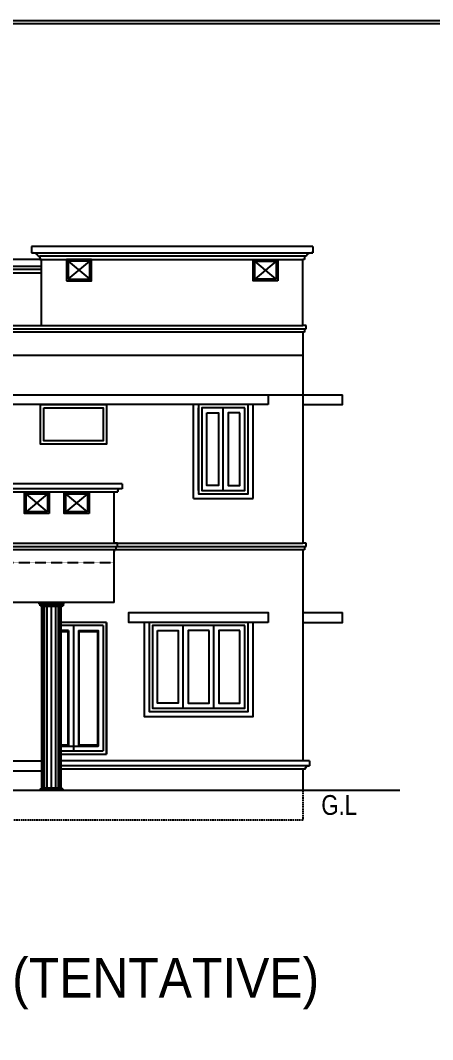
# Model space of a CAD drawing. Header units: millimetres. Extents: x 12977220 to 13113408, y -169657 to -55898.
# Drawn here: x 12988115 to 12994361, y -71525 to -56074 of the extents above; entities that cross this region are included whole.
import ezdxf

# ---------------------------------------------------------------- set-up
doc = ezdxf.new("R2010")
doc.units = ezdxf.units.MM
doc.header["$LTSCALE"] = 3
doc.linetypes.add('HIDDEN', pattern=[0.375, 0.25, -0.125])
doc.linetypes.add('HIDDEN2', pattern=[0.1875, 0.125, -0.0625])
doc.layers.add('C4', color=210, linetype='Continuous', lineweight=25)
for name, color, linetype in [('COL', 252, 'Continuous'), ('door', 151, 'Continuous'), ('hid', 6, 'HIDDEN2'), ('text', 33, 'Continuous'), ('WALL', 7, 'Continuous')]:
    doc.layers.add(name, color=color, linetype=linetype)
doc.styles.add('m', font='MICROSS.TTF', dxfattribs={"width": 0.9, "height": 350})

msp = doc.modelspace()

# ---------------------------------------------------------------- linework, layer by layer
at = {"layer": 'C4', "color": 8, "ltscale": 0.15}
for p, q in [((12988763.2, -64922), (12988413.2, -64922)), ((12988750.1, -64947), (12988424.4, -64947)), ((12988735.2, -64959.5), (12988435.2, -64959.5)), ((12988750.1, -67725.7), (12988424.4, -67725.7)), ((12988735.2, -67713.2), (12988435.2, -67713.2))]:
    msp.add_line(p, q, dxfattribs=at)
at = {"layer": 'COL', "color": 8, "linetype": 'Continuous', "ltscale": 400}
for p, q in [((12988285.2, -59598.8), (12992545.2, -59598.8)), ((12992418.5, -59648.8), (12988411.9, -59648.8)), ((12988435.2, -59698.8), (12992395.2, -59698.8)), ((12988435.2, -59698.8), (12991371.5, -59698.8)), ((12984517.2, -59798.7), (12988435.2, -59798.7)), ((12988435.2, -59848.7), (12984535.2, -59848.7)), ((12984535.2, -59898.7), (12988435.2, -59898.7)), ((12980575.2, -60698.9), (12992395.2, -60698.9)), ((12980550.5, -60748.9), (12992419.9, -60748.9)), ((12992395.2, -60798.9), (12980575.2, -60798.9)), ((12980575.2, -61148.9), (12992395.2, -61148.9)), ((12980575.2, -61748.9), (12992395.2, -61748.9)), ((12989607.7, -63173.9), (12985140.2, -63173.9)), ((12989535.2, -63223.9), (12985140.2, -63223.9)), ((12980550.5, -64048.9), (12992419.9, -64048.9)), ((12980575.2, -63998.9), (12992395.2, -63998.9)), ((12992395.2, -64098.9), (12980575.2, -64098.9)), ((12988440.1, -67713.2), (12988440.1, -64959.5)), ((12988454.8, -67713.2), (12988454.8, -64959.5)), ((12988478, -67713.2), (12988478, -64959.5)), ((12988518.4, -67713.2), (12988518.4, -64959.5)), ((12988585.2, -67713.2), (12988585.2, -64959.5)), ((12988652, -67713.2), (12988652, -64959.5)), ((12988692.4, -67713.2), (12988692.4, -64959.5)), ((12988715.6, -67713.2), (12988715.6, -64959.5)), ((12988730.3, -67713.2), (12988730.3, -64959.5)), ((12988845.2, -65323.9), (12988735.2, -65323.9)), ((12988845.2, -65323.9), (12988845.2, -67073.9)), ((12988995.2, -65323.9), (12988995.2, -67073.9)), ((12992395.2, -67298.9), (12988735.2, -67298.9)), ((12992495.5, -67373.9), (12988735.2, -67373.9)), ((12992427.2, -67423.9), (12988735.2, -67423.9))]:
    msp.add_line(p, q, dxfattribs=at)
at = {"layer": 'COL', "color": 5, "linetype": 'Continuous', "ltscale": 400}
for p, q in [((12989420.2, -65198.9), (12988735.2, -65198.9)), ((12989420.2, -65198.9), (12988735.2, -65198.9)), ((12989420.2, -67198.9), (12989420.2, -65198.9)), ((12989420.2, -65198.9), (12989420.2, -67198.9)), ((12989370.2, -65248.9), (12988735.2, -65248.9)), ((12988920.2, -65248.9), (12988920.2, -67148.9)), ((12989295.2, -65323.9), (12989295.2, -67073.9)), ((12989295.2, -65323.9), (12989295.2, -67073.9)), ((12989370.2, -65248.9), (12989370.2, -67148.9)), ((12988735.2, -67073.9), (12989295.2, -67073.9)), ((12988735.2, -67148.9), (12989370.2, -67148.9)), ((12988735.2, -67198.9), (12989420.2, -67198.9)), ((12988735.2, -67198.9), (12989420.2, -67198.9)), ((12984535.2, -67298.9), (12988435.2, -67298.9)), ((12984535.2, -67448.9), (12988435.2, -67448.9))]:
    msp.add_line(p, q, dxfattribs=at)
at = {"layer": 'COL', "color": 8, "linetype": 'Continuous', "ltscale": 400}
for points in [[(12990940.2, -62023.9), (12991115.2, -62023.9), (12991115.2, -63123.9), (12990940.2, -63123.9)], [(12991440.2, -62023.9), (12991265.2, -62023.9), (12991265.2, -63123.9), (12991440.2, -63123.9)], [(12989007.7, -67061.4), (12989007.7, -65336.4), (12989282.7, -65336.4), (12989282.7, -67061.4), (12989007.7, -67061.4)], [(12990190.2, -65323.9), (12990506.9, -65323.9), (12990506.9, -66423.9), (12990190.2, -66423.9)], [(12990973.5, -65323.9), (12990656.9, -65323.9), (12990656.9, -66423.9), (12990973.5, -66423.9)], [(12991440.2, -65323.9), (12991123.5, -65323.9), (12991123.5, -66423.9), (12991440.2, -66423.9)]]:
    msp.add_lwpolyline(points, close=True, dxfattribs=at)
for points in [[(12988735.2, -65336.4), (12988832.7, -65336.4), (12988832.7, -67061.4), (12988735.2, -67061.4)], [(12988995.2, -65323.9), (12989295.2, -65323.9), (12989295.2, -67073.9), (12988995.2, -67073.9)]]:
    msp.add_lwpolyline(points, dxfattribs=at)
at = {"layer": 'door'}
for p, q in [((12992545.2, -59498.8), (12988285.2, -59498.8)), ((12988285.2, -59498.8), (12988285.2, -59598.8)), ((12988285.2, -59598.8), (12988309.8, -59598.8)), ((12992545.2, -59598.8), (12992520.6, -59598.8)), ((12992545.2, -59498.8), (12992545.2, -59598.8)), ((12988435.2, -59698.7), (12984517.2, -59698.7)), ((12988385.2, -59648.8), (12988411.9, -59648.8)), ((12988411.9, -59648.8), (12988411.9, -59698.8)), ((12988411.9, -59698.8), (12988435.2, -59698.8)), ((12988435.2, -60698.9), (12988435.2, -59698.8)), ((12992395.2, -60698.9), (12992395.2, -59698.8)), ((12992418.5, -59698.8), (12992395.2, -59698.8)), ((12992445.2, -59648.8), (12992418.5, -59648.8)), ((12992418.5, -59648.8), (12992418.5, -59698.8)), ((12992444.9, -60698.9), (12992395.2, -60698.9)), ((12992444.9, -60698.9), (12992395.2, -60698.9)), ((12992444.9, -60698.9), (12992395.2, -60698.9)), ((12992444.9, -60698.9), (12992395.2, -60698.9)), ((12992444.9, -60748.9), (12992444.9, -60698.9)), ((12992444.9, -60748.9), (12992444.9, -60698.9)), ((12992444.9, -60748.9), (12992444.9, -60698.9)), ((12992444.9, -60748.9), (12992444.9, -60698.9)), ((12992419.9, -60798.9), (12992395.2, -60798.9)), ((12992419.9, -60798.9), (12992395.2, -60798.9)), ((12992419.9, -60798.9), (12992395.2, -60798.9)), ((12992419.9, -60798.9), (12992395.2, -60798.9)), ((12992395.2, -60798.9), (12992395.2, -60823.9)), ((12992395.2, -60823.9), (12992395.2, -63423.9)), ((12992419.9, -60748.9), (12992444.9, -60748.9)), ((12992419.9, -60748.9), (12992419.9, -60798.9)), ((12992419.9, -60748.9), (12992444.9, -60748.9)), ((12992419.9, -60748.9), (12992419.9, -60798.9)), ((12992419.9, -60748.9), (12992444.9, -60748.9)), ((12992419.9, -60748.9), (12992419.9, -60798.9)), ((12992419.9, -60748.9), (12992444.9, -60748.9)), ((12992419.9, -60748.9), (12992419.9, -60798.9)), ((12989657.7, -63098.9), (12985140.2, -63098.9)), ((12989657.7, -63173.9), (12989607.7, -63173.9)), ((12989657.7, -63098.9), (12989657.7, -63173.9)), ((12989589.7, -63223.9), (12989535.2, -63223.9)), ((12989535.2, -63998.9), (12989535.2, -63223.9)), ((12992395.2, -63423.9), (12992395.2, -63998.9)), ((12989584.9, -63998.9), (12989535.2, -63998.9)), ((12989584.9, -63998.9), (12989535.2, -63998.9)), ((12989584.9, -63998.9), (12989535.2, -63998.9)), ((12989584.9, -63998.9), (12989535.2, -63998.9)), ((12989584.9, -63998.9), (12989535.2, -63998.9)), ((12989584.9, -63998.9), (12989535.2, -63998.9)), ((12989584.9, -63998.9), (12989535.2, -63998.9)), ((12989584.9, -63998.9), (12989535.2, -63998.9)), ((12989535.2, -64898.9), (12989535.2, -64098.9)), ((12989559.9, -64098.9), (12989535.2, -64098.9)), ((12989559.9, -64098.9), (12989535.2, -64098.9)), ((12989559.9, -64098.9), (12989535.2, -64098.9)), ((12989559.9, -64098.9), (12989535.2, -64098.9)), ((12989535.2, -64098.9), (12989535.2, -64123.9)), ((12989559.9, -64098.9), (12989535.2, -64098.9)), ((12989559.9, -64098.9), (12989535.2, -64098.9)), ((12989559.9, -64098.9), (12989535.2, -64098.9)), ((12989559.9, -64098.9), (12989535.2, -64098.9)), ((12989535.2, -64098.9), (12989535.2, -64123.9)), ((12989559.9, -64048.9), (12989584.9, -64048.9)), ((12989559.9, -64048.9), (12989559.9, -64098.9)), ((12989559.9, -64048.9), (12989584.9, -64048.9)), ((12989559.9, -64048.9), (12989559.9, -64098.9)), ((12989559.9, -64048.9), (12989584.9, -64048.9)), ((12989559.9, -64048.9), (12989559.9, -64098.9)), ((12989559.9, -64048.9), (12989584.9, -64048.9)), ((12989559.9, -64048.9), (12989559.9, -64098.9)), ((12989559.9, -64048.9), (12989584.9, -64048.9)), ((12989559.9, -64048.9), (12989559.9, -64098.9)), ((12989559.9, -64048.9), (12989584.9, -64048.9)), ((12989559.9, -64048.9), (12989559.9, -64098.9)), ((12989559.9, -64048.9), (12989584.9, -64048.9)), ((12989559.9, -64048.9), (12989559.9, -64098.9)), ((12989559.9, -64048.9), (12989584.9, -64048.9)), ((12989559.9, -64048.9), (12989559.9, -64098.9)), ((12989584.9, -64048.9), (12989584.9, -63998.9)), ((12989584.9, -64048.9), (12989584.9, -63998.9)), ((12989584.9, -64048.9), (12989584.9, -63998.9)), ((12989584.9, -64048.9), (12989584.9, -63998.9)), ((12989584.9, -64048.9), (12989584.9, -63998.9)), ((12989584.9, -64048.9), (12989584.9, -63998.9)), ((12989584.9, -64048.9), (12989584.9, -63998.9)), ((12989584.9, -64048.9), (12989584.9, -63998.9)), ((12992444.9, -63998.9), (12992395.2, -63998.9)), ((12992444.9, -63998.9), (12992395.2, -63998.9)), ((12992444.9, -63998.9), (12992395.2, -63998.9)), ((12992444.9, -63998.9), (12992395.2, -63998.9)), ((12992444.9, -63998.9), (12992395.2, -63998.9)), ((12992444.9, -63998.9), (12992395.2, -63998.9)), ((12992444.9, -63998.9), (12992395.2, -63998.9)), ((12992444.9, -63998.9), (12992395.2, -63998.9)), ((12992419.9, -64098.9), (12992395.2, -64098.9)), ((12992419.9, -64098.9), (12992395.2, -64098.9)), ((12992419.9, -64098.9), (12992395.2, -64098.9)), ((12992419.9, -64098.9), (12992395.2, -64098.9)), ((12992395.2, -64098.9), (12992395.2, -64123.9)), ((12992419.9, -64098.9), (12992395.2, -64098.9)), ((12992419.9, -64098.9), (12992395.2, -64098.9)), ((12992419.9, -64098.9), (12992395.2, -64098.9)), ((12992419.9, -64098.9), (12992395.2, -64098.9)), ((12992395.2, -64098.9), (12992395.2, -64123.9)), ((12992419.9, -64048.9), (12992444.9, -64048.9)), ((12992419.9, -64048.9), (12992419.9, -64098.9)), ((12992419.9, -64048.9), (12992444.9, -64048.9)), ((12992419.9, -64048.9), (12992419.9, -64098.9)), ((12992419.9, -64048.9), (12992444.9, -64048.9)), ((12992419.9, -64048.9), (12992419.9, -64098.9)), ((12992419.9, -64048.9), (12992444.9, -64048.9)), ((12992419.9, -64048.9), (12992419.9, -64098.9)), ((12992419.9, -64048.9), (12992444.9, -64048.9)), ((12992419.9, -64048.9), (12992419.9, -64098.9)), ((12992419.9, -64048.9), (12992444.9, -64048.9)), ((12992419.9, -64048.9), (12992419.9, -64098.9)), ((12992419.9, -64048.9), (12992444.9, -64048.9)), ((12992419.9, -64048.9), (12992419.9, -64098.9)), ((12992419.9, -64048.9), (12992444.9, -64048.9)), ((12992419.9, -64048.9), (12992419.9, -64098.9)), ((12992444.9, -64048.9), (12992444.9, -63998.9)), ((12992444.9, -64048.9), (12992444.9, -63998.9)), ((12992444.9, -64048.9), (12992444.9, -63998.9)), ((12992444.9, -64048.9), (12992444.9, -63998.9)), ((12992444.9, -64048.9), (12992444.9, -63998.9)), ((12992444.9, -64048.9), (12992444.9, -63998.9)), ((12992444.9, -64048.9), (12992444.9, -63998.9)), ((12992444.9, -64048.9), (12992444.9, -63998.9)), ((12992395.2, -64123.9), (12992395.2, -67298.9)), ((12989535.2, -64898.9), (12983435.2, -64898.9)), ((12988400.7, -64922), (12988400.7, -64898.9)), ((12988413.2, -64922), (12988400.7, -64922)), ((12988413.2, -64947), (12988413.2, -64922)), ((12988424.4, -64947), (12988413.2, -64947)), ((12988424.4, -64947), (12988424.4, -64959.5)), ((12988435.2, -64959.5), (12988424.4, -64959.5)), ((12988435.2, -64959.5), (12988435.2, -67713.2)), ((12988435.2, -64959.5), (12988435.2, -64959.5)), ((12988735.2, -67713.2), (12988735.2, -64959.5)), ((12988735.2, -65161.4), (12988735.2, -64959.5)), ((12988750.1, -64959.5), (12988735.2, -64959.5)), ((12988750.1, -64947), (12988750.1, -64959.5)), ((12988750.1, -64947), (12988763.2, -64947)), ((12988763.2, -64922), (12988763.2, -64947)), ((12988763.2, -64922), (12988775.7, -64922)), ((12988775.7, -64922), (12988775.7, -64898.9)), ((12989990.2, -65198.9), (12989990.2, -66548.9)), ((12991640.2, -65198.9), (12989990.2, -65198.9)), ((12992495.5, -67298.9), (12992395.2, -67298.9)), ((12992495.5, -67298.9), (12992495.5, -67373.9)), ((12992395.2, -67423.9), (12992395.2, -67748.9)), ((12992427.2, -67423.9), (12992395.2, -67423.9)), ((12992427.2, -67423.9), (12992455.6, -67373.9)), ((12992455.6, -67373.9), (12992495.5, -67373.9)), ((12992395.2, -67748.9), (12979375.2, -67748.9)), ((12988413.2, -67725.6), (12988413.2, -67748.7)), ((12988424.4, -67725.6), (12988413.2, -67725.6)), ((12988424.4, -67725.7), (12988424.4, -67713.2)), ((12988435.2, -67713.2), (12988424.4, -67713.2)), ((12988435.2, -67713.2), (12988435.2, -67713.2)), ((12988750.1, -67713.2), (12988735.2, -67713.2)), ((12988750.1, -67725.7), (12988750.1, -67713.2)), ((12988763.2, -67725.7), (12988750.1, -67725.7)), ((12988763.2, -67750.7), (12988763.2, -67725.7)), ((12993866.2, -67748.9), (12992395.2, -67748.9))]:
    msp.add_line(p, q, dxfattribs=at)
for centre, radius, start, end in [((12988302.3, -59692), 93.4, 27.49202, 85.39687), ((12992528.1, -59692), 93.4, 94.60313, 152.50798), ((12989637, -63212.7), 48.6, 127.08342, 193.38616)]:
    msp.add_arc(centre, radius, start, end, dxfattribs=at)
at = {"layer": 'hid', "color": 5}
msp.add_line((12989535.2, -64298.9), (12983435.2, -64298.9), dxfattribs=at)
at = {"layer": 'WALL', "color": 5, "linetype": 'Continuous'}
for p, q in [((12988840.2, -59723.8), (12989165.2, -59998.8)), ((12988840.2, -59998.8), (12989165.2, -59723.8)), ((12991990.2, -59723.8), (12991665.2, -59998.8)), ((12991990.2, -59998.8), (12991665.2, -59723.8)), ((12988525.2, -63248.9), (12988200.2, -63523.9)), ((12988525.2, -63523.9), (12988200.2, -63248.9)), ((12989130.2, -63248.9), (12988805.2, -63523.9)), ((12989130.2, -63523.9), (12988805.2, -63248.9))]:
    msp.add_line(p, q, dxfattribs=at)
at = {"layer": 'WALL', "color": 5, "ltscale": 0.15}
for p, q in [((12987913.8, -61748.9), (12991640.2, -61748.9)), ((12991640.2, -61748.9), (12991870.2, -61748.9)), ((12991870.2, -61748.9), (12991870.2, -61898.9)), ((12992995.2, -61898.9), (12992995.2, -61748.9)), ((12990740.2, -61898.9), (12987913.8, -61898.9)), ((12991870.2, -61898.9), (12990740.2, -61898.9)), ((12990815.2, -63198.9), (12990815.2, -61948.9)), ((12991190.2, -63198.9), (12991190.2, -61948.9)), ((12992995.2, -65198.9), (12992995.2, -65048.9)), ((12990581.9, -66498.9), (12990581.9, -65248.9)), ((12991048.5, -66498.9), (12991048.5, -65248.9))]:
    msp.add_line(p, q, dxfattribs=at)
at = {"layer": 'WALL', "color": 1, "ltscale": 0.15}
for p, q in [((12990740.2, -63323.9), (12990740.2, -61898.9)), ((12991640.2, -63323.9), (12991640.2, -61898.9)), ((12990740.2, -63323.9), (12991640.2, -63323.9)), ((12991640.2, -66548.9), (12991640.2, -65198.9))]:
    msp.add_line(p, q, dxfattribs=at)
at = {"layer": 'WALL', "color": 2, "ltscale": 0.15}
for p, q in [((12988413.2, -67725.8), (12988413.2, -67748.9)), ((12988424.4, -67725.9), (12988424.4, -67713.4)), ((12988435.2, -67713.4), (12988435.2, -67713.4)), ((12988750.1, -67725.9), (12988750.1, -67713.4)), ((12988763.2, -67750.9), (12988763.2, -67725.9))]:
    msp.add_line(p, q, dxfattribs=at)
at = {"layer": 'WALL', "color": 1, "linetype": 'HIDDEN', "ltscale": 30}
for p, q in [((12992395.2, -67748.9), (12992395.2, -68198.9)), ((12992395.2, -68198.9), (12980575.2, -68198.9))]:
    msp.add_line(p, q, dxfattribs=at)
at = {"layer": 'WALL', "color": 2}
msp.add_lwpolyline([(13035342, -56073.5), (13035342, -97082.6), (12977220.4, -97082.6), (12977220.4, -56073.5)], close=True, dxfattribs=at)
msp.add_lwpolyline([(13009356.7, -97033.1), (12977269.8, -97033.1), (12977269.8, -56123), (13035292.5, -56123), (13035292.5, -97033.1), (13009356.7, -97033.1)], dxfattribs=at)
at = {"layer": 'WALL', "color": 5, "linetype": 'Continuous'}
for points in [[(12988815.2, -60023.8), (12989190.2, -60023.8), (12989190.2, -59698.8), (12988815.2, -59698.8)], [(12988840.2, -59998.8), (12989165.2, -59998.8), (12989165.2, -59723.8), (12988840.2, -59723.8)], [(12992015.2, -60023.8), (12991640.2, -60023.8), (12991640.2, -59698.8), (12992015.2, -59698.8)], [(12991990.2, -59998.8), (12991665.2, -59998.8), (12991665.2, -59723.8), (12991990.2, -59723.8)], [(12988550.2, -63548.9), (12988175.2, -63548.9), (12988175.2, -63223.9), (12988550.2, -63223.9)], [(12988525.2, -63523.9), (12988200.2, -63523.9), (12988200.2, -63248.9), (12988525.2, -63248.9)], [(12989155.2, -63548.9), (12988780.2, -63548.9), (12988780.2, -63223.9), (12989155.2, -63223.9)], [(12989130.2, -63523.9), (12988805.2, -63523.9), (12988805.2, -63248.9), (12989130.2, -63248.9)]]:
    msp.add_lwpolyline(points, close=True, dxfattribs=at)
at = {"layer": 'WALL', "color": 5, "ltscale": 0.15}
for points in [[(12992395.2, -61748.9), (12992995.2, -61748.9)], [(12992395.2, -61898.9), (12992995.2, -61898.9), (12992995.2, -61898.9)], [(12991870.2, -65198.9), (12989990.2, -65198.9), (12989760.2, -65198.9), (12989760.2, -65048.9), (12991640.2, -65048.9), (12991870.2, -65048.9), (12991870.2, -65198.9)], [(12992395.2, -65048.9), (12992995.2, -65048.9)], [(12992395.2, -65198.9), (12992995.2, -65198.9), (12992995.2, -65198.9)]]:
    msp.add_lwpolyline(points, dxfattribs=at)
for points in [[(12988420.2, -61898.9), (12989420.2, -61898.9), (12989420.2, -62498.9), (12988420.2, -62498.9)], [(12988470.2, -61948.9), (12989370.2, -61948.9), (12989370.2, -62448.9), (12988470.2, -62448.9)], [(12991515.2, -61948.9), (12990865.2, -61948.9), (12990865.2, -63198.9), (12991515.2, -63198.9)], [(12991515.2, -65248.9), (12990115.2, -65248.9), (12990115.2, -66498.9), (12991515.2, -66498.9)]]:
    msp.add_lwpolyline(points, close=True, dxfattribs=at)
at = {"layer": 'WALL', "color": 1, "ltscale": 0.15}
for points in [[(12991565.2, -61898.9), (12990815.2, -61898.9), (12990815.2, -63248.9), (12991565.2, -63248.9), (12991565.2, -61898.9)], [(12989990.2, -65198.9), (12989990.2, -66623.9), (12991640.2, -66623.9), (12991640.2, -65198.9)]]:
    msp.add_lwpolyline(points, dxfattribs=at)
msp.add_lwpolyline([(12991565.2, -65198.9), (12990065.2, -65198.9), (12990065.2, -66548.9), (12991565.2, -66548.9)], close=True, dxfattribs=at)

# ---------------------------------------------------------------- texts
at = {"layer": 'text', "style": 'm'}
for s, height, width, p in [('G.L', 300, 0.8, (12992675, -68117.7)), (' FRONT ELEVATION (TENTATIVE)', 600, 0.9, (12980530.7, -70886.7))]:
    msp.add_text(s, height=height, dxfattribs=dict(at, width=width)).set_placement(p)

doc.saveas('drawing.dxf')
